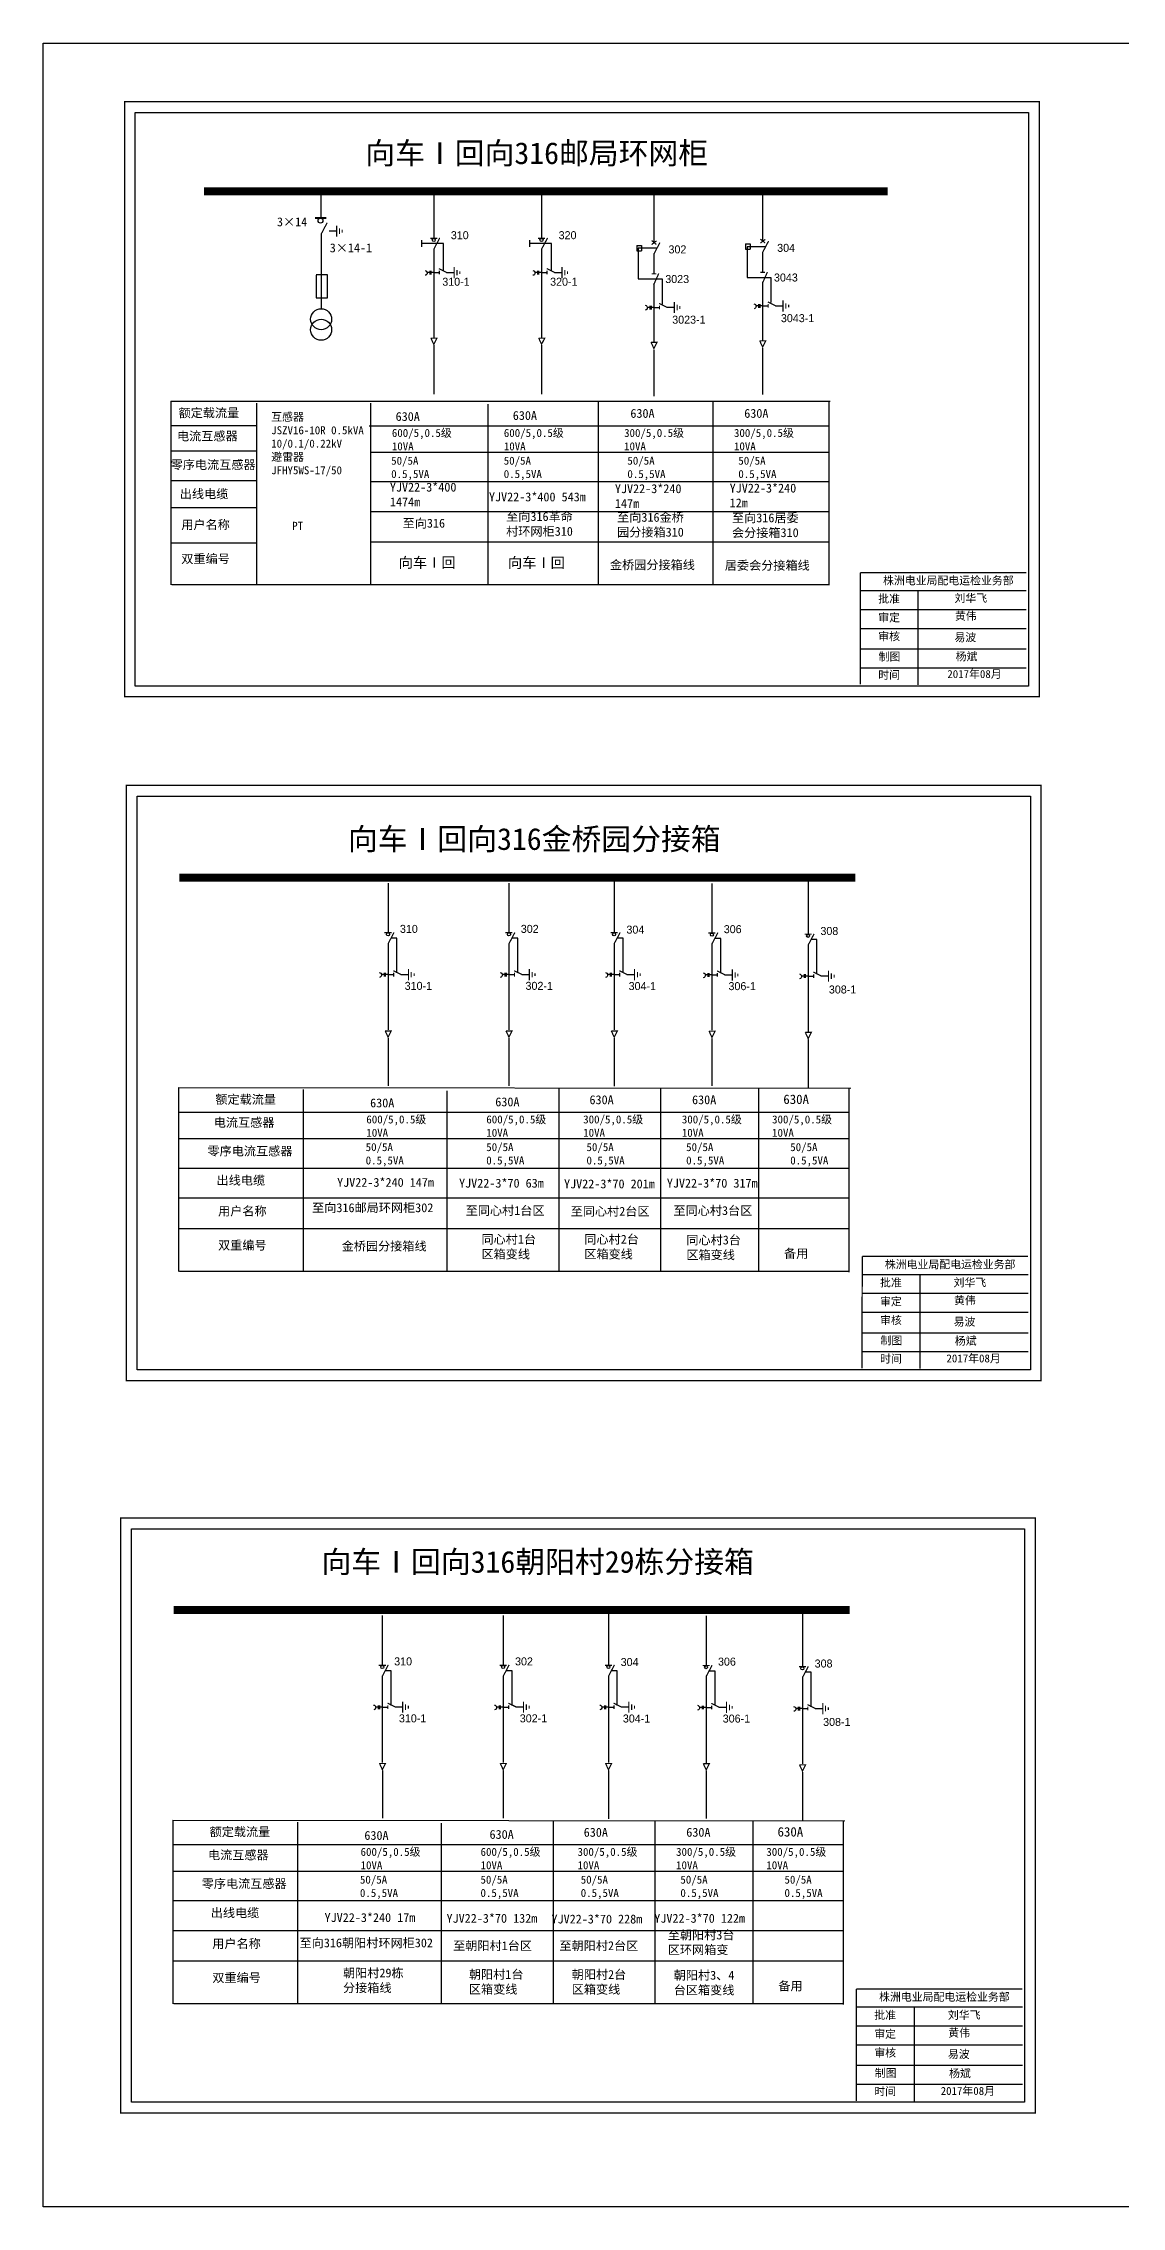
# Model space of a CAD drawing. Extents: x -194 to 226, y -192 to 105.
# Drawn here: x -194.2 to -46.3, y -191.9 to 105.1 of the extents above; entities that cross this region are included whole.
import ezdxf

# ---------------------------------------------------------------- set-up
doc = ezdxf.new("R2010")
doc.units = 0
doc.header["$LTSCALE"] = 0.774411
doc.linetypes.add('ACAD_ISO02W100', pattern=[15, 12, -3])
doc.linetypes.add('CENTER', pattern=[50.8, 31.75, -6.35, 6.35, -6.35])
doc.layers.get('0').update_dxf_attribs({"linetype": 'CONTINUOUS'})
doc.layers.add('2', color=7, linetype='CONTINUOUS')
doc.styles.add('hztxt_txtstyle_0.00_0_0', font='simkai.ttf')
doc.styles.add('hztxt_txtstyle_1.80_0_0', font='', dxfattribs={"height": 1.8, "bigfont": 'hztxt.shx'})
doc.styles.add('hztxt_txtstyle_2.70_0_0', font='simkai.ttf', dxfattribs={"height": 2.7})
doc.styles.get("Standard").update_dxf_attribs({"font": '', "height": 2.5})
doc.styles.add('字体', font='', dxfattribs={"height": 2.5})
doc.styles.get('hztxt_txtstyle_1.80_0_0').set_extended_font_data('hztxt')
doc.styles.get('Standard').set_extended_font_data('SimSun')
doc.styles.get('字体').set_extended_font_data('SimSun')

# ---------------------------------------------------------------- blocks, each defined once
blk = doc.blocks.new('JD')
for points in [[(-2, 0.2), (-2, -0.2), (2, 0.2), (2, -0.2)], [(1, -1.2), (1, -0.8), (-1, -1.2), (-1, -0.8)], [(-0.5, -1.8), (-0.5, -2.2), (0.5, -1.8), (0.5, -2.2)]]:
    blk.add_trace(points)

msp = doc.modelspace()

# ---------------------------------------------------------------- linework, layer by layer
for p, q in [((-194.22, 105.09), (225.78, 105.09)), ((-194.22, -191.91), (-194.22, 105.09)), ((-156.13, 84.78), (-156.13, 81.16)), ((-140.66, 85.07), (-140.66, 78.34)), ((-125.88, 85.07), (-125.88, 78.34)), ((-110.46, 84.76), (-110.46, 77.7)), ((-95.55, 84.97), (-95.55, 77.91)), ((-156.11, 78.92), (-156.11, 68.66)), ((-155.03, 79.33), (-154, 79.33)), ((-112.81, 77.32), (-112.15, 77.32)), ((-112.81, 77.32), (-112.81, 76.59)), ((-112.15, 77.32), (-112.15, 76.59)), ((-97.89, 77.53), (-97.24, 77.53)), ((-97.89, 77.53), (-97.89, 76.8)), ((-97.24, 77.53), (-97.24, 76.8)), ((-140.66, 76.84), (-140.66, 64.63)), ((-125.88, 76.84), (-125.88, 64.63)), ((-112.81, 76.59), (-112.15, 76.59)), ((-110.46, 76.2), (-110.46, 73.48)), ((-97.89, 76.8), (-97.24, 76.8)), ((-95.55, 76.41), (-95.55, 73.69)), ((-140.66, 73.6), (-139.9, 73.6)), ((-138.91, 73.62), (-137.88, 73.62)), ((-125.88, 73.6), (-125.12, 73.6)), ((-124.12, 73.62), (-123.09, 73.62)), ((-110.46, 72.12), (-110.46, 64.08)), ((-95.55, 72.33), (-95.55, 64.29)), ((-110.46, 68.82), (-109.7, 68.82)), ((-108.71, 68.84), (-107.68, 68.84)), ((-95.55, 69.03), (-94.79, 69.03)), ((-93.8, 69.05), (-92.76, 69.05)), ((-164.87, 52.57), (-176.64, 52.57)), ((-164.91, 49.11), (-176.69, 49.11)), ((-164.91, 45.02), (-176.69, 45.02)), ((-164.96, 41.29), (-176.73, 41.29)), ((-164.91, 36.44), (-176.69, 36.44)), ((-146.93, -10.21), (-146.93, -17)), ((-130.35, -10.21), (-130.35, -17)), ((-115.92, -9.5), (-115.92, -17)), ((-102.51, -10.25), (-102.51, -17.03)), ((-89.31, -9.7), (-89.31, -17.19)), ((-146.93, -18.5), (-146.93, -30.37)), ((-130.35, -18.5), (-130.35, -30.37)), ((-115.92, -18.5), (-115.92, -30.37)), ((-102.51, -18.53), (-102.51, -30.4)), ((-89.31, -18.69), (-89.31, -30.56)), ((-146.93, -22.77), (-146.17, -22.77)), ((-145.18, -22.75), (-144.14, -22.75)), ((-130.35, -22.77), (-129.59, -22.77)), ((-128.6, -22.75), (-127.56, -22.75)), ((-115.92, -22.77), (-115.15, -22.77)), ((-114.16, -22.75), (-113.13, -22.75)), ((-102.51, -22.81), (-101.75, -22.81)), ((-100.76, -22.79), (-99.72, -22.79)), ((-89.31, -22.97), (-88.55, -22.97)), ((-87.56, -22.95), (-86.52, -22.95)), ((-147.72, -110.77), (-147.72, -117.56)), ((-131.14, -110.77), (-131.14, -117.56)), ((-116.7, -110.06), (-116.7, -117.56)), ((-103.3, -110.8), (-103.3, -117.59)), ((-90.1, -110.25), (-90.1, -117.75)), ((-147.72, -119.05), (-147.72, -130.93)), ((-131.14, -119.05), (-131.14, -130.93)), ((-116.7, -119.05), (-116.7, -130.93)), ((-103.3, -119.09), (-103.3, -130.96)), ((-90.1, -119.25), (-90.1, -131.12)), ((-147.72, -123.33), (-146.96, -123.33)), ((-145.97, -123.31), (-144.93, -123.31)), ((-131.14, -123.33), (-130.38, -123.33)), ((-129.39, -123.31), (-128.35, -123.31)), ((-116.7, -123.33), (-115.94, -123.33)), ((-114.95, -123.31), (-113.92, -123.31)), ((-103.3, -123.37), (-102.54, -123.37)), ((-101.54, -123.34), (-100.51, -123.34)), ((-90.1, -123.53), (-89.34, -123.53)), ((-88.35, -123.5), (-87.31, -123.5)), ((225.78, -191.91), (-194.22, -191.91))]:
    msp.add_line(p, q)
at = {"linetype": 'ACAD_ISO02W100'}
for p, q in [((-110.13, 76.94), (-112.6, 76.94)), ((-112.6, 76.94), (-112.6, 72.75)), ((-95.22, 77.15), (-97.68, 77.15)), ((-97.68, 77.15), (-97.68, 72.95)), ((-112.6, 72.75), (-109.35, 72.75)), ((-109.35, 72.75), (-109.35, 69.29)), ((-97.68, 72.95), (-94.43, 72.95)), ((-94.43, 72.95), (-94.43, 69.5))]:
    msp.add_line(p, q, dxfattribs=at)
at = {"linetype": 'CENTER'}
for p, q in [((-140.66, 63.65), (-140.66, 56.9)), ((-125.87, 63.65), (-125.87, 56.9)), ((-110.46, 63), (-110.46, 56.66)), ((-95.55, 63.21), (-95.55, 56.87)), ((-146.93, -31.49), (-146.93, -38.02)), ((-130.35, -31.49), (-130.35, -38.02)), ((-115.91, -31.49), (-115.91, -38.09)), ((-102.5, -31.53), (-102.5, -38.06)), ((-89.3, -31.69), (-89.3, -38.29)), ((-147.71, -132.05), (-147.71, -138.58)), ((-131.14, -132.05), (-131.14, -138.58)), ((-116.7, -132.05), (-116.7, -138.65)), ((-103.29, -132.08), (-103.29, -138.61)), ((-90.09, -132.24), (-90.09, -138.84))]:
    msp.add_line(p, q, dxfattribs=at)
at = {"linetype": 'Continuous'}
for p, q in [((-176.71, 55.96), (-86.27, 55.96)), ((-176.66, 30.72), (-176.66, 55.96)), ((-164.97, 55.69), (-164.97, 30.73)), ((-149.34, 55.69), (-149.34, 30.73)), ((-133.24, 55.52), (-133.24, 30.74)), ((-118.12, 55.91), (-118.12, 30.73)), ((-102.39, 55.91), (-102.39, 30.73)), ((-86.45, 55.89), (-86.45, 30.71)), ((-149.54, 52.59), (-86.45, 52.59)), ((-149.34, 48.96), (-86.45, 48.96)), ((-149.34, 44.91), (-86.45, 44.91)), ((-149.34, 40.81), (-86.45, 40.81)), ((-149.34, 36.64), (-86.45, 36.64)), ((-86.45, 30.72), (-176.58, 30.72)), ((-175.67, -38.27), (-83.47, -38.37)), ((-175.63, -63.51), (-175.63, -38.27)), ((-158.58, -38.55), (-158.58, -63.51)), ((-123.51, -38.32), (-123.51, -63.5)), ((-109.55, -38.32), (-109.55, -63.5)), ((-96.12, -38.34), (-96.12, -63.52)), ((-83.73, -38.42), (-83.73, -63.61)), ((-138.86, -38.71), (-138.86, -63.49)), ((-175.63, -41.64), (-83.73, -41.64)), ((-175.63, -45.27), (-83.73, -45.27)), ((-175.63, -49.32), (-83.73, -49.32)), ((-175.63, -53.42), (-83.73, -53.42)), ((-175.63, -57.6), (-83.73, -57.6)), ((-83.73, -63.51), (-175.55, -63.51)), ((-176.46, -138.83), (-84.26, -138.92)), ((-176.42, -164.07), (-176.42, -138.83)), ((-159.37, -139.1), (-159.37, -164.06)), ((-139.65, -139.27), (-139.65, -164.05)), ((-124.29, -138.88), (-124.29, -164.06)), ((-110.33, -138.88), (-110.33, -164.06)), ((-96.91, -138.9), (-96.91, -164.08)), ((-84.52, -138.98), (-84.52, -164.16)), ((-176.42, -142.2), (-84.52, -142.2)), ((-176.42, -145.83), (-84.52, -145.83)), ((-176.42, -149.88), (-84.52, -149.88)), ((-176.42, -153.98), (-84.52, -153.98)), ((-176.42, -158.15), (-84.52, -158.15)), ((-84.52, -164.07), (-176.33, -164.07))]:
    msp.add_line(p, q, dxfattribs=at)
at = {"color": 7, "linetype": 'Continuous'}
for p, q in [((-82.14, 29.95), (-59.39, 29.95)), ((-74.24, 29.95), (-74.24, 17.02)), ((-82.14, 27.36), (-59.39, 27.36)), ((-82.14, 24.76), (-59.39, 24.76)), ((-82.14, 21.94), (-59.39, 21.94)), ((-82.14, 19.35), (-59.39, 19.35)), ((-81.89, -63.93), (-59.14, -63.93)), ((-73.99, -63.93), (-73.99, -76.86)), ((-81.89, -66.52), (-59.14, -66.52)), ((-81.89, -69.11), (-59.14, -69.11)), ((-81.89, -71.94), (-59.14, -71.94)), ((-81.89, -74.53), (-59.14, -74.53)), ((-82.68, -164.48), (-59.92, -164.48)), ((-74.78, -164.48), (-74.78, -177.42)), ((-82.68, -167.08), (-59.92, -167.08)), ((-82.68, -169.67), (-59.92, -169.67)), ((-82.68, -172.5), (-59.92, -172.5)), ((-82.68, -175.09), (-59.92, -175.09))]:
    msp.add_line(p, q, dxfattribs=at)
at = {"color": 7, "linetype": 'Continuous', "const_width": 0.182}
for points in [[(-183.08, 97.08), (-57.6, 97.08), (-57.6, 15.38), (-183.08, 15.38)], [(-182.83, 3.2), (-57.35, 3.2), (-57.35, -78.5), (-182.83, -78.5)], [(-183.62, -97.36), (-58.13, -97.36), (-58.13, -179.06), (-183.62, -179.06)]]:
    msp.add_lwpolyline(points, close=True, dxfattribs=at)
at = {"color": 7, "linetype": 'Continuous'}
for points in [[(-181.6, 95.6), (-59.07, 95.6), (-59.07, 16.85), (-181.6, 16.85)], [(-181.35, 1.72), (-58.82, 1.72), (-58.82, -77.03), (-181.35, -77.03)], [(-182.14, -98.83), (-59.61, -98.83), (-59.61, -177.58), (-182.14, -177.58)]]:
    msp.add_lwpolyline(points, close=True, dxfattribs=at)
for points, const_width in [([(-172.2, 84.78), (-78.39, 84.78)], 1.1), ([(-156.96, 81.11), (-155.42, 81.11)], 0.261), ([(-156.11, 78.88), (-155.29, 80.44)], 0.165), ([(-141.15, 78.32), (-140.18, 78.32)], 0.165), ([(-140.66, 76.8), (-139.84, 78.36)], 0.165), ([(-126.36, 78.32), (-125.39, 78.32)], 0.165), ([(-125.88, 76.8), (-125.05, 78.36)], 0.165), ([(-110.78, 77.45), (-110.11, 77.96)], 0.165), ([(-110.77, 78), (-110.13, 77.47)], 0.165), ([(-110.46, 76.16), (-109.64, 77.72)], 0.165), ([(-95.86, 77.66), (-95.19, 78.16)], 0.165), ([(-95.86, 78.21), (-95.21, 77.67)], 0.165), ([(-95.55, 76.37), (-94.73, 77.93)], 0.165), ([(-139.95, 74.15), (-138.85, 73.6)], 0.165), ([(-139.9, 73.86), (-139.9, 73.35)], 0.165), ([(-125.16, 74.15), (-124.06, 73.6)], 0.165), ([(-125.12, 73.86), (-125.12, 73.35)], 0.165), ([(-110.76, 73.44), (-110.15, 73.44)], 0.165), ([(-110.5, 71.92), (-109.8, 73.47)], 0.165), ([(-95.85, 73.64), (-95.24, 73.64)], 0.165), ([(-95.58, 72.12), (-94.89, 73.68)], 0.165), ([(-109.75, 69.37), (-108.65, 68.82)], 0.165), ([(-109.7, 69.07), (-109.7, 68.56)], 0.165), ([(-94.83, 69.57), (-93.73, 69.03)], 0.165), ([(-94.79, 69.28), (-94.79, 68.77)], 0.165), ([(-141.07, 64.61), (-140.23, 64.61), (-140.66, 63.76), (-141.06, 64.62)], 0.165), ([(-126.28, 64.61), (-125.44, 64.61), (-125.87, 63.76), (-126.27, 64.62)], 0.165), ([(-110.87, 64.03), (-110.03, 64.03), (-110.46, 63.18), (-110.86, 64.05)], 0.165), ([(-95.96, 64.24), (-95.12, 64.24), (-95.55, 63.39), (-95.95, 64.25)], 0.165), ([(-175.54, -9.46), (-82.82, -9.46)], 1.1), ([(-147.42, -17.02), (-146.44, -17.02)], 0.165), ([(-146.93, -18.54), (-146.11, -16.98)], 0.165), ([(-130.84, -17.02), (-129.87, -17.02)], 0.165), ([(-130.35, -18.54), (-129.53, -16.98)], 0.165), ([(-116.4, -17.02), (-115.43, -17.02)], 0.165), ([(-115.92, -18.54), (-115.09, -16.98)], 0.165), ([(-102.99, -17.05), (-102.02, -17.05)], 0.165), ([(-102.51, -18.57), (-101.68, -17.01)], 0.165), ([(-89.8, -17.21), (-88.82, -17.21)], 0.165), ([(-89.31, -18.73), (-88.49, -17.17)], 0.165), ([(-146.21, -22.23), (-145.11, -22.77)], 0.165), ([(-146.17, -22.52), (-146.17, -23.03)], 0.165), ([(-129.63, -22.23), (-128.54, -22.77)], 0.165), ([(-129.59, -22.52), (-129.59, -23.03)], 0.165), ([(-115.2, -22.23), (-114.1, -22.77)], 0.165), ([(-115.15, -22.52), (-115.15, -23.03)], 0.165), ([(-101.79, -22.26), (-100.69, -22.81)], 0.165), ([(-101.75, -22.56), (-101.75, -23.06)], 0.165), ([(-88.59, -22.42), (-87.49, -22.97)], 0.165), ([(-88.55, -22.72), (-88.55, -23.22)], 0.165), ([(-147.33, -30.5), (-146.5, -30.5), (-146.93, -31.35), (-147.32, -30.49)], 0.165), ([(-130.76, -30.5), (-129.92, -30.5), (-130.35, -31.35), (-130.75, -30.49)], 0.165), ([(-116.32, -30.5), (-115.48, -30.5), (-115.91, -31.35), (-116.31, -30.49)], 0.165), ([(-102.91, -30.54), (-102.07, -30.54), (-102.5, -31.39), (-102.9, -30.52)], 0.165), ([(-89.71, -30.7), (-88.88, -30.7), (-89.3, -31.55), (-89.7, -30.68)], 0.165), ([(-176.33, -110.01), (-83.6, -110.01)], 1.1), ([(-148.2, -117.58), (-147.23, -117.58)], 0.165), ([(-147.72, -119.1), (-146.9, -117.53)], 0.165), ([(-131.63, -117.58), (-130.65, -117.58)], 0.165), ([(-131.14, -119.1), (-130.32, -117.53)], 0.165), ([(-117.19, -117.58), (-116.22, -117.58)], 0.165), ([(-116.7, -119.1), (-115.88, -117.53)], 0.165), ([(-103.78, -117.61), (-102.81, -117.61)], 0.165), ([(-103.3, -119.13), (-102.47, -117.57)], 0.165), ([(-90.58, -117.77), (-89.61, -117.77)], 0.165), ([(-90.1, -119.29), (-89.27, -117.73)], 0.165), ([(-147, -122.78), (-145.9, -123.33)], 0.165), ([(-146.96, -123.08), (-146.96, -123.58)], 0.165), ([(-130.42, -122.78), (-129.32, -123.33)], 0.165), ([(-130.38, -123.08), (-130.38, -123.58)], 0.165), ([(-115.99, -122.78), (-114.89, -123.33)], 0.165), ([(-115.94, -123.08), (-115.94, -123.58)], 0.165), ([(-102.58, -122.82), (-101.48, -123.37)], 0.165), ([(-102.54, -123.11), (-102.54, -123.62)], 0.165), ([(-89.38, -122.98), (-88.28, -123.53)], 0.165), ([(-89.34, -123.27), (-89.34, -123.78)], 0.165), ([(-148.12, -131.06), (-147.29, -131.06), (-147.71, -131.91), (-148.11, -131.04)], 0.165), ([(-131.55, -131.06), (-130.71, -131.06), (-131.14, -131.91), (-131.54, -131.04)], 0.165), ([(-117.11, -131.06), (-116.27, -131.06), (-116.7, -131.91), (-117.1, -131.04)], 0.165), ([(-103.7, -131.09), (-102.86, -131.09), (-103.29, -131.94), (-103.69, -131.08)], 0.165), ([(-90.5, -131.25), (-89.66, -131.25), (-90.09, -132.1), (-90.49, -131.24)], 0.165)]:
    msp.add_lwpolyline(points, dxfattribs=dict(const_width=const_width))
for points in [[(-142.33, 78.07), (-142.33, 77.16)], [(-127.54, 78.07), (-127.54, 77.16)], [(-156.77, 73.24), (-156.77, 70.16), (-155.24, 70.16), (-155.24, 73.28), (-156.77, 73.28)], [(-141.22, 73.61), (-141.57, 73.61)], [(-141.22, 73.84), (-141.22, 73.34)], [(-141.06, 73.84), (-141.06, 73.34)], [(-140.67, 73.61), (-141.06, 73.61)], [(-126.43, 73.61), (-126.78, 73.61)], [(-126.43, 73.84), (-126.43, 73.34)], [(-126.28, 73.84), (-126.28, 73.34)], [(-125.88, 73.61), (-126.28, 73.61)], [(-111.02, 68.82), (-111.36, 68.82)], [(-111.02, 69.06), (-111.02, 68.56)], [(-110.86, 69.06), (-110.86, 68.56)], [(-110.47, 68.82), (-110.86, 68.82)], [(-96.1, 69.03), (-96.45, 69.03)], [(-96.1, 69.26), (-96.1, 68.76)], [(-95.95, 69.26), (-95.95, 68.76)], [(-95.55, 69.03), (-95.95, 69.03)], [(-147.48, -22.77), (-147.83, -22.77)], [(-147.48, -22.53), (-147.48, -23.04)], [(-147.33, -22.53), (-147.33, -23.04)], [(-146.93, -22.77), (-147.33, -22.77)], [(-130.91, -22.77), (-131.25, -22.77)], [(-130.91, -22.53), (-130.91, -23.04)], [(-130.75, -22.53), (-130.75, -23.04)], [(-130.35, -22.77), (-130.75, -22.77)], [(-116.47, -22.77), (-116.82, -22.77)], [(-116.47, -22.53), (-116.47, -23.04)], [(-116.32, -22.53), (-116.32, -23.04)], [(-115.92, -22.77), (-116.32, -22.77)], [(-103.06, -22.8), (-103.41, -22.8)], [(-103.06, -22.57), (-103.06, -23.07)], [(-102.91, -22.57), (-102.91, -23.07)], [(-102.51, -22.8), (-102.91, -22.8)], [(-89.86, -22.96), (-90.21, -22.96)], [(-89.86, -22.73), (-89.86, -23.23)], [(-89.71, -22.73), (-89.71, -23.23)], [(-89.31, -22.96), (-89.71, -22.96)], [(-148.27, -123.32), (-148.62, -123.32)], [(-148.27, -123.09), (-148.27, -123.59)], [(-148.12, -123.09), (-148.12, -123.59)], [(-147.72, -123.32), (-148.12, -123.32)], [(-131.69, -123.32), (-132.04, -123.32)], [(-131.69, -123.09), (-131.69, -123.59)], [(-131.54, -123.09), (-131.54, -123.59)], [(-131.14, -123.32), (-131.54, -123.32)], [(-117.26, -123.32), (-117.61, -123.32)], [(-117.26, -123.09), (-117.26, -123.59)], [(-117.1, -123.09), (-117.1, -123.59)], [(-116.71, -123.32), (-117.1, -123.32)], [(-103.85, -123.36), (-104.2, -123.36)], [(-103.85, -123.13), (-103.85, -123.63)], [(-103.7, -123.13), (-103.7, -123.63)], [(-103.3, -123.36), (-103.7, -123.36)], [(-90.65, -123.52), (-91, -123.52)], [(-90.65, -123.29), (-90.65, -123.79)], [(-90.5, -123.29), (-90.5, -123.79)], [(-90.1, -123.52), (-90.5, -123.52)]]:
    msp.add_lwpolyline(points)
at = {"linetype": 'ACAD_ISO02W100'}
for points in [[(-139.31, 73.86), (-139.31, 77.61), (-142.33, 77.61)], [(-124.53, 73.86), (-124.53, 77.61), (-127.54, 77.61)], [(-145.71, -22.53), (-145.71, -17.78), (-146.53, -17.78)], [(-129.13, -22.53), (-129.13, -17.78), (-129.95, -17.78)], [(-114.69, -22.53), (-114.69, -17.78), (-115.51, -17.78)], [(-101.28, -22.56), (-101.28, -17.81), (-102.11, -17.81)], [(-88.09, -22.72), (-88.09, -17.97), (-88.91, -17.97)], [(-146.49, -123.09), (-146.49, -118.33), (-147.32, -118.33)], [(-129.92, -123.09), (-129.92, -118.33), (-130.74, -118.33)], [(-115.48, -123.09), (-115.48, -118.33), (-116.3, -118.33)], [(-102.07, -123.12), (-102.07, -118.37), (-102.89, -118.37)], [(-88.87, -123.28), (-88.87, -118.53), (-89.7, -118.53)]]:
    msp.add_lwpolyline(points, dxfattribs=at)
for points in [[(-141.86, 73.89, -0.877934), (-141.85, 73.23)], [(-127.07, 73.89, -0.877934), (-127.06, 73.23)], [(-111.66, 69.11, -0.877934), (-111.65, 68.44)], [(-96.75, 69.32, -0.877934), (-96.73, 68.65)], [(-148.13, -22.48, -0.877934), (-148.11, -23.15)], [(-131.55, -22.48, -0.877934), (-131.54, -23.15)], [(-117.11, -22.48, -0.877934), (-117.1, -23.15)], [(-103.7, -22.52, -0.877934), (-103.69, -23.19)], [(-90.51, -22.68, -0.877934), (-90.49, -23.35)], [(-148.92, -123.04, -0.877934), (-148.9, -123.71)], [(-132.34, -123.04, -0.877934), (-132.32, -123.71)], [(-117.9, -123.04, -0.877934), (-117.89, -123.71)], [(-104.49, -123.07, -0.877934), (-104.48, -123.74)], [(-91.29, -123.23, -0.877934), (-91.28, -123.9)]]:
    msp.add_lwpolyline(points, format="xyb")
at = {"color": 7, "linetype": 'Continuous', "const_width": 0.182}
for points in [[(-82.14, 32.43), (-82.15, 17.06)], [(-82.14, 32.43), (-59.39, 32.43)], [(-81.89, -61.45), (-81.9, -76.82)], [(-81.89, -61.45), (-59.14, -61.45)], [(-82.68, -162.01), (-82.69, -177.38)], [(-82.68, -162.01), (-59.92, -162.01)]]:
    msp.add_lwpolyline(points, dxfattribs=at)
for centre, radius in [((-156.19, 80.74), 0.335), ((-140.66, 78.09), 0.211), ((-125.88, 78.09), 0.211), ((-146.93, -17.25), 0.211), ((-130.35, -17.25), 0.211), ((-115.92, -17.25), 0.211), ((-102.51, -17.29), 0.211), ((-89.31, -17.45), 0.211), ((-147.72, -117.81), 0.211), ((-131.14, -117.81), 0.211), ((-116.7, -117.81), 0.211), ((-103.3, -117.84), 0.211), ((-90.1, -118), 0.211)]:
    msp.add_circle(centre, radius)
at = {"layer": '2', "color": 0}
for centre in [(-156.11, 67.2), (-156.11, 65.76)]:
    msp.add_circle(centre, 1.44, dxfattribs=at)

# ---------------------------------------------------------------- block references
at = {"rotation": 90}
for p, xscale, yscale, zscale in [((-153.98, 79.3), 0.3844120780053801, 0.3844120780053801, 0.3844120780053801), ((-137.86, 73.59), 0.3844120780053801, 0.3844120780053801, 0.3844120780053801), ((-123.07, 73.59), 0.3844120780053801, 0.3844120780053801, 0.3844120780053801), ((-107.66, 68.81), 0.3844120780053801, 0.3844120780053801, 0.3844120780053801), ((-92.75, 69.02), 0.3844120780053801, 0.3844120780053801, 0.3844120780053801), ((-144.13, -22.78), 0.3844120780054396, 0.3844120780054396, 0.3844120780054396), ((-127.55, -22.78), 0.3844120780054396, 0.3844120780054396, 0.3844120780054396), ((-113.11, -22.78), 0.3844120780054396, 0.3844120780054396, 0.3844120780054396), ((-99.71, -22.82), 0.3844120780054396, 0.3844120780054396, 0.3844120780054396), ((-86.51, -22.98), 0.3844120780054396, 0.3844120780054396, 0.3844120780054396), ((-144.92, -123.34), 0.3844120780054396, 0.3844120780054396, 0.3844120780054396), ((-128.34, -123.34), 0.3844120780054396, 0.3844120780054396, 0.3844120780054396), ((-113.9, -123.34), 0.3844120780054396, 0.3844120780054396, 0.3844120780054396), ((-100.49, -123.37), 0.3844120780054396, 0.3844120780054396, 0.3844120780054396), ((-87.3, -123.53), 0.3844120780054396, 0.3844120780054396, 0.3844120780054396)]:
    msp.add_blockref('JD', p, dxfattribs=dict(at, xscale=xscale, yscale=yscale, zscale=zscale))

# ---------------------------------------------------------------- texts
at = {"linetype": 'Continuous', "style": 'hztxt_txtstyle_2.70_0_0'}
for s, p in [('3×14', (-162.17, 79.96)), ('3×14-1', (-154.93, 76.39))]:
    msp.add_text(s, height=1.22, dxfattribs=at).set_placement(p)
at = {"style": 'hztxt_txtstyle_1.80_0_0'}
for s, p in [('310', (-138.32, 78.19)), ('320', (-123.53, 78.19)), ('302', (-108.46, 76.24)), ('304', (-93.55, 76.45)), ('310-1', (-139.49, 71.8)), ('320-1', (-124.7, 71.8)), ('3023', (-108.9, 72.17)), ('3043', (-93.99, 72.38)), ('3023-1', (-107.95, 66.59)), ('3043-1', (-93.04, 66.8)), ('310', (-145.3, -17.04)), ('302', (-128.72, -17.04)), ('304', (-114.23, -17.14)), ('306', (-100.88, -17.08)), ('308', (-87.62, -17.33)), ('310-1', (-144.65, -24.86)), ('302-1', (-128.07, -24.86)), ('304-1', (-113.93, -24.89)), ('306-1', (-100.23, -24.9)), ('308-1', (-86.46, -25.36)), ('310', (-146.09, -117.6)), ('302', (-129.51, -117.6)), ('304', (-115.02, -117.69)), ('306', (-101.67, -117.63)), ('308', (-88.41, -117.89)), ('310-1', (-145.44, -125.42)), ('302-1', (-128.86, -125.42)), ('304-1', (-114.72, -125.44)), ('306-1', (-101.02, -125.45)), ('308-1', (-87.25, -125.91))]:
    msp.add_text(s, height=1.098, dxfattribs=at).set_placement(p)
at = {"color": 7, "linetype": 'Continuous', "attachment_point": 1, "style": '字体'}
for s, insert, char_height, width in [('{\\C0;向车Ⅰ回向316邮局环网柜}', (-150.06, 91.5), 3, 80.4201), ('株洲电业局配电运检业务部', (-79.03, 31.88), 1.0944, 29.9201), ('{\\fKaiTi_GB2312|b0|i0|c134|p49;批准}', (-79.69, 29.38), 1.0944, 8.5588), ('\\f\uffbfﾬￌﾣﾤ_GB2312|b0|i0|c134|p49;审定', (-79.69, 26.79), 1.0944, 8.5588), ('刘华飞', (-69.23, 29.45), 1.094, 8.5588), ('黄伟', (-69.17, 27.02), 1.094, 8.5588), ('\\f\uffbfﾬￌﾣﾤ_GB2312|b0|i0|c134|p49;审核', (-79.69, 24.21), 1.0944, 8.5588), ('易波', (-69.23, 24.08), 1.094, 8.5588), ('\\f\uffbfﾬￌﾣﾤ_GB2312|b0|i0|c134|p49;制图', (-79.64, 21.43), 1.0944, 8.5588), ('{\\fSimSun|b0|i0|c134|p2;杨斌}', (-69.07, 21.45), 1.0944, 8.5588), ('\\f\uffbfﾬￌﾣﾤ_GB2312|b0|i0|c134|p49;时间', (-79.69, 18.92), 1.0944, 8.5588), ('2017年08月', (-70.21, 19.04), 1.094, 16.0081), ('{\\C0;向车Ⅰ回向316金桥园分接箱}', (-152.44, -2.65), 3, 80.4201), ('株洲电业局配电运检业务部', (-78.78, -62), 1.0944, 29.9201), ('{\\fKaiTi_GB2312|b0|i0|c134|p49;批准}', (-79.44, -64.5), 1.0944, 8.5588), ('刘华飞', (-69.35, -64.49), 1.094, 8.5588), ('\\f\uffbfﾬￌﾣﾤ_GB2312|b0|i0|c134|p49;审定', (-79.44, -67.09), 1.0944, 8.5588), ('黄伟', (-69.29, -66.93), 1.094, 8.5588), ('\\f\uffbfﾬￌﾣﾤ_GB2312|b0|i0|c134|p49;审核', (-79.44, -69.67), 1.0944, 8.5588), ('易波', (-69.35, -69.87), 1.094, 8.5588), ('\\f\uffbfﾬￌﾣﾤ_GB2312|b0|i0|c134|p49;制图', (-79.38, -72.45), 1.0944, 8.5588), ('{\\fSimSun|b0|i0|c134|p2;杨斌}', (-69.18, -72.5), 1.0944, 8.5588), ('\\f\uffbfﾬￌﾣﾤ_GB2312|b0|i0|c134|p49;时间', (-79.44, -74.96), 1.0944, 8.5588), ('2017年08月', (-70.33, -74.91), 1.094, 16.0081), ('{\\C0;向车Ⅰ回向316朝阳村29栋分接箱}', (-156.06, -101.88), 3, 80.4201), ('株洲电业局配电运检业务部', (-79.57, -162.56), 1.0944, 29.9201), ('{\\fKaiTi_GB2312|b0|i0|c134|p49;批准}', (-80.23, -165.05), 1.0944, 8.5588), ('刘华飞', (-70.13, -165.05), 1.094, 8.5588), ('\\f\uffbfﾬￌﾣﾤ_GB2312|b0|i0|c134|p49;审定', (-80.23, -167.65), 1.0944, 8.5588), ('黄伟', (-70.08, -167.49), 1.094, 8.5588), ('\\f\uffbfﾬￌﾣﾤ_GB2312|b0|i0|c134|p49;审核', (-80.23, -170.23), 1.0944, 8.5588), ('易波', (-70.13, -170.42), 1.094, 8.5588), ('\\f\uffbfﾬￌﾣﾤ_GB2312|b0|i0|c134|p49;制图', (-80.17, -173.01), 1.0944, 8.5588), ('{\\fSimSun|b0|i0|c134|p2;杨斌}', (-69.97, -173.06), 1.0944, 8.5588), ('\\f\uffbfﾬￌﾣﾤ_GB2312|b0|i0|c134|p49;时间', (-80.23, -175.52), 1.0944, 8.5588), ('2017年08月', (-71.12, -175.47), 1.094, 16.0081)]:
    msp.add_mtext(s, dxfattribs=dict(at, insert=insert, char_height=char_height, width=width))
at = {"linetype": 'Continuous', "attachment_point": 1}
for s, insert, char_height, width, style in [('{\\fSimSun|b0|i0|c134|p2;额定载流量}', (-175.67, 54.96), 1.2204, 19.6738, 'hztxt_txtstyle_2.70_0_0'), ('\\A1;{\\fSimSun|b0|i0|c134|p2;互感器\\PJSZV16-10R 0.5kVA\\P10/0.1/0.22kV\\P避雷器\\PJFHY5WS-17/50}', (-162.96, 54.34), 1.0983, 20.2524, 'hztxt_txtstyle_2.70_0_0'), ('{\\fSimSun|b0|i0|c134|p2;630A}', (-145.89, 54.46), 1.2204, 19.6738, 'hztxt_txtstyle_2.70_0_0'), ('{\\fSimSun|b0|i0|c134|p2;630A}', (-129.82, 54.6), 1.2204, 19.6738, 'hztxt_txtstyle_2.70_0_0'), ('{\\fSimSun|b0|i0|c134|p2;630A}', (-113.69, 54.89), 1.2204, 19.6738, 'hztxt_txtstyle_2.70_0_0'), ('{\\fSimSun|b0|i0|c134|p2;630A}', (-98.07, 54.89), 1.2204, 19.6738, 'hztxt_txtstyle_2.70_0_0'), ('{\\fSimSun|b0|i0|c134|p2;电流互感器}', (-175.88, 51.78), 1.2204, 19.6738, 'hztxt_txtstyle_2.70_0_0'), ('\\A1;{\\fSimSun|b0|i0|c134|p2;600/5,0.5级\\P10VA}', (-146.41, 52.14), 1.0983, 20.2524, 'hztxt_txtstyle_2.70_0_0'), ('\\A1;{\\fSimSun|b0|i0|c134|p2;600/5,0.5级\\P10VA}', (-131.05, 52.14), 1.0983, 20.2524, 'hztxt_txtstyle_2.70_0_0'), ('\\A1;{\\fSimSun|b0|i0|c134|p2;300/5,0.5级\\P10VA}', (-114.55, 52.14), 1.0983, 20.2524, 'hztxt_txtstyle_2.70_0_0'), ('\\A1;{\\fSimSun|b0|i0|c134|p2;300/5,0.5级\\P10VA}', (-99.48, 52.14), 1.0983, 20.2524, 'hztxt_txtstyle_2.70_0_0'), ('{\\fSimSun|b0|i0|c134|p2;零序电流互感器}', (-176.75, 47.85), 1.2204, 19.6738, 'hztxt_txtstyle_2.70_0_0'), ('{\\fSimSun|b0|i0|c134|p2;50/5A\\P0.5,5VA}', (-146.5, 48.33), 1.0983, 19.6738, 'hztxt_txtstyle_2.70_0_0'), ('{\\fSimSun|b0|i0|c134|p2;50/5A\\P0.5,5VA}', (-131.06, 48.33), 1.0983, 19.6738, 'hztxt_txtstyle_2.70_0_0'), ('{\\fSimSun|b0|i0|c134|p2;50/5A\\P0.5,5VA}', (-114.1, 48.33), 1.0983, 19.6738, 'hztxt_txtstyle_2.70_0_0'), ('{\\fSimSun|b0|i0|c134|p2;50/5A\\P0.5,5VA}', (-98.88, 48.33), 1.0983, 19.6738, 'hztxt_txtstyle_2.70_0_0'), ('YJV22-3*400\\P1474m', (-146.68, 44.76), 1.2204, 19.6738, 'hztxt_txtstyle_2.70_0_0'), ('YJV22-3*240\\P147m', (-115.81, 44.55), 1.2204, 19.6738, 'hztxt_txtstyle_2.70_0_0'), ('YJV22-3*240\\P12m', (-100.07, 44.63), 1.2204, 19.6738, 'hztxt_txtstyle_2.70_0_0'), ('{\\fSimSun|b0|i0|c134|p2;出线电缆}', (-175.5, 43.84), 1.2204, 19.6738, 'hztxt_txtstyle_2.70_0_0'), ('YJV22-3*400 543m', (-133.09, 43.42), 1.2204, 19.6738, 'hztxt_txtstyle_2.70_0_0'), ('{\\fSimSun|b0|i0|c134|p2;用户名称}', (-175.29, 39.61), 1.2204, 19.6738, 'hztxt_txtstyle_2.70_0_0'), ('{\\fSimSun|b0|i0|c134|p2;PT}', (-160.08, 39.39), 1.1026, 8.5785, 'hztxt_txtstyle_0.00_0_0'), ('{\\fSimSun|b0|i0|c134|p2;至向316}', (-144.93, 39.81), 1.2204, 10.5639, 'hztxt_txtstyle_2.70_0_0'), ('{\\fSimSun|b0|i0|c134|p2;至向316革命村环网柜310}', (-130.73, 40.73), 1.2204, 10.5639, 'hztxt_txtstyle_2.70_0_0'), ('{\\fSimSun|b0|i0|c134|p2;至向316金桥园分接箱310}', (-115.51, 40.62), 1.2204, 10.52, 'hztxt_txtstyle_2.70_0_0'), ('{\\fSimSun|b0|i0|c134|p2;至向316居委会分接箱310}', (-99.75, 40.55), 1.2204, 10.52, 'hztxt_txtstyle_2.70_0_0'), ('{\\fSimSun|b0|i0|c134|p2;双重编号}', (-175.29, 34.93), 1.2204, 19.6738, 'hztxt_txtstyle_2.70_0_0'), ('{\\fSimSun|b0|i0|c134|p2;金桥园分接箱线}', (-116.49, 34.1), 1.2204, 13.3495, 'hztxt_txtstyle_2.70_0_0'), ('{\\fSimSun|b0|i0|c134|p2;居委会分接箱线}', (-100.74, 34.03), 1.2204, 13.1521, 'hztxt_txtstyle_2.70_0_0'), ('{\\fSimSun|b0|i0|c134|p2;额定载流量}', (-170.62, -39.28), 1.2204, 19.6738, 'hztxt_txtstyle_2.70_0_0'), ('{\\fSimSun|b0|i0|c134|p2;630A}', (-149.39, -39.77), 1.2204, 19.6738, 'hztxt_txtstyle_2.70_0_0'), ('{\\fSimSun|b0|i0|c134|p2;630A}', (-132.22, -39.63), 1.2204, 19.6738, 'hztxt_txtstyle_2.70_0_0'), ('{\\fSimSun|b0|i0|c134|p2;630A}', (-119.3, -39.34), 1.2204, 19.6738, 'hztxt_txtstyle_2.70_0_0'), ('{\\fSimSun|b0|i0|c134|p2;630A}', (-105.23, -39.34), 1.2204, 19.6738, 'hztxt_txtstyle_2.70_0_0'), ('{\\fSimSun|b0|i0|c134|p2;630A}', (-92.71, -39.24), 1.2933, 10.3994, 'hztxt_txtstyle_0.00_0_0'), ('{\\fSimSun|b0|i0|c134|p2;电流互感器}', (-170.84, -42.45), 1.2204, 19.6738, 'hztxt_txtstyle_2.70_0_0'), ('\\A1;{\\fSimSun|b0|i0|c134|p2;600/5,0.5级\\P10VA}', (-149.91, -42.1), 1.0983, 20.2524, 'hztxt_txtstyle_2.70_0_0'), ('\\A1;{\\fSimSun|b0|i0|c134|p2;600/5,0.5级\\P10VA}', (-133.45, -42.1), 1.0983, 20.2524, 'hztxt_txtstyle_2.70_0_0'), ('\\A1;{\\fSimSun|b0|i0|c134|p2;300/5,0.5级\\P10VA}', (-120.16, -42.1), 1.0983, 20.2524, 'hztxt_txtstyle_2.70_0_0'), ('\\A1;{\\fSimSun|b0|i0|c134|p2;300/5,0.5级\\P10VA}', (-106.63, -42.1), 1.0983, 20.2524, 'hztxt_txtstyle_2.70_0_0'), ('\\A1;{\\fSimSun|b0|i0|c134|p2;300/5,0.5级\\P10VA}', (-94.25, -42.1), 1.0983, 20.2524, 'hztxt_txtstyle_2.70_0_0'), ('{\\fSimSun|b0|i0|c134|p2;零序电流互感器}', (-171.7, -46.38), 1.2204, 19.6738, 'hztxt_txtstyle_2.70_0_0'), ('{\\fSimSun|b0|i0|c134|p2;50/5A\\P0.5,5VA}', (-150, -45.9), 1.0983, 19.6738, 'hztxt_txtstyle_2.70_0_0'), ('{\\fSimSun|b0|i0|c134|p2;50/5A\\P0.5,5VA}', (-133.46, -45.9), 1.0983, 19.6738, 'hztxt_txtstyle_2.70_0_0'), ('{\\fSimSun|b0|i0|c134|p2;50/5A\\P0.5,5VA}', (-119.71, -45.9), 1.0983, 19.6738, 'hztxt_txtstyle_2.70_0_0'), ('{\\fSimSun|b0|i0|c134|p2;50/5A\\P0.5,5VA}', (-106.04, -45.9), 1.0983, 19.6738, 'hztxt_txtstyle_2.70_0_0'), ('{\\fSimSun|b0|i0|c134|p2;50/5A\\P0.5,5VA}', (-91.76, -45.9), 1.0983, 19.6738, 'hztxt_txtstyle_2.70_0_0'), ('{\\fSimSun|b0|i0|c134|p2;出线电缆}', (-170.46, -50.39), 1.2204, 19.6738, 'hztxt_txtstyle_2.70_0_0'), ('{\\fSimSun|b0|i0|c134|p2;YJV22-3*240 147m}', (-153.92, -50.68), 1.2204, 19.6738, 'hztxt_txtstyle_2.70_0_0'), ('{\\fSimSun|b0|i0|c134|p2;YJV22-3*70 63m}', (-137.19, -50.79), 1.2204, 22.2118, 'hztxt_txtstyle_2.70_0_0'), ('{\\fSimSun|b0|i0|c134|p2;YJV22-3*70 201m}', (-122.79, -50.89), 1.2204, 19.6738, 'hztxt_txtstyle_2.70_0_0'), ('{\\fSimSun|b0|i0|c134|p2;YJV22-3*70 317m}', (-108.69, -50.79), 1.2204, 19.6738, 'hztxt_txtstyle_2.70_0_0'), ('{\\fSimSun|b0|i0|c134|p2;用户名称}', (-170.25, -54.62), 1.2204, 19.6738, 'hztxt_txtstyle_2.70_0_0'), ('{\\fSimSun|b0|i0|c134|p2;至向316邮局环网柜302}', (-157.35, -54.16), 1.2204, 17.9362, 'hztxt_txtstyle_2.70_0_0'), ('{\\fSimSun|b0|i0|c134|p2;至同心村1台区}', (-136.28, -54.55), 1.2204, 17.9362, 'hztxt_txtstyle_2.70_0_0'), ('{\\fSimSun|b0|i0|c134|p2;至同心村2台区}', (-121.88, -54.65), 1.2204, 17.9362, 'hztxt_txtstyle_2.70_0_0'), ('{\\fSimSun|b0|i0|c134|p2;至同心村3台区}', (-107.78, -54.55), 1.2204, 17.9362, 'hztxt_txtstyle_2.70_0_0'), ('{\\fSimSun|b0|i0|c134|p2;双重编号}', (-170.25, -59.3), 1.2204, 19.6738, 'hztxt_txtstyle_2.70_0_0'), ('{\\fSimSun|b0|i0|c134|p2;金桥园分接箱线}', (-153.29, -59.43), 1.2204, 13.3495, 'hztxt_txtstyle_2.70_0_0'), ('{\\fSimSun|b0|i0|c134|p2;同心村1台区箱变线}', (-134.12, -58.49), 1.2204, 8.074, 'hztxt_txtstyle_2.70_0_0'), ('{\\fSimSun|b0|i0|c134|p2;同心村2台区箱变线}', (-120.01, -58.49), 1.2204, 8.074, 'hztxt_txtstyle_2.70_0_0'), ('{\\fSimSun|b0|i0|c134|p2;同心村3台区箱变线}', (-106.01, -58.59), 1.2204, 8.074, 'hztxt_txtstyle_2.70_0_0'), ('{\\fSimSun|b0|i0|c134|p2;备用}', (-92.61, -60.44), 1.2204, 19.6738, 'hztxt_txtstyle_2.70_0_0'), ('{\\fSimSun|b0|i0|c134|p2;额定载流量}', (-171.41, -139.83), 1.2204, 19.6738, 'hztxt_txtstyle_2.70_0_0'), ('\\A1;{\\fSimSun|b0|i0|c134|p2;600/5,0.5级\\P10VA}', (-150.7, -142.65), 1.0983, 20.2524, 'hztxt_txtstyle_2.70_0_0'), ('{\\fSimSun|b0|i0|c134|p2;630A}', (-150.18, -140.33), 1.2204, 19.6738, 'hztxt_txtstyle_2.70_0_0'), ('\\A1;{\\fSimSun|b0|i0|c134|p2;600/5,0.5级\\P10VA}', (-134.24, -142.65), 1.0983, 20.2524, 'hztxt_txtstyle_2.70_0_0'), ('{\\fSimSun|b0|i0|c134|p2;630A}', (-133.01, -140.19), 1.2204, 19.6738, 'hztxt_txtstyle_2.70_0_0'), ('\\A1;{\\fSimSun|b0|i0|c134|p2;300/5,0.5级\\P10VA}', (-120.94, -142.65), 1.0983, 20.2524, 'hztxt_txtstyle_2.70_0_0'), ('{\\fSimSun|b0|i0|c134|p2;630A}', (-120.09, -139.9), 1.2204, 19.6738, 'hztxt_txtstyle_2.70_0_0'), ('\\A1;{\\fSimSun|b0|i0|c134|p2;300/5,0.5级\\P10VA}', (-107.42, -142.65), 1.0983, 20.2524, 'hztxt_txtstyle_2.70_0_0'), ('{\\fSimSun|b0|i0|c134|p2;630A}', (-106.02, -139.9), 1.2204, 19.6738, 'hztxt_txtstyle_2.70_0_0'), ('\\A1;{\\fSimSun|b0|i0|c134|p2;300/5,0.5级\\P10VA}', (-95.04, -142.65), 1.0983, 20.2524, 'hztxt_txtstyle_2.70_0_0'), ('{\\fSimSun|b0|i0|c134|p2;630A}', (-93.5, -139.8), 1.2933, 10.3994, 'hztxt_txtstyle_0.00_0_0'), ('{\\fSimSun|b0|i0|c134|p2;电流互感器}', (-171.63, -143.01), 1.2204, 19.6738, 'hztxt_txtstyle_2.70_0_0'), ('{\\fSimSun|b0|i0|c134|p2;零序电流互感器}', (-172.49, -146.94), 1.2204, 19.6738, 'hztxt_txtstyle_2.70_0_0'), ('{\\fSimSun|b0|i0|c134|p2;50/5A\\P0.5,5VA}', (-150.79, -146.46), 1.0983, 19.6738, 'hztxt_txtstyle_2.70_0_0'), ('{\\fSimSun|b0|i0|c134|p2;50/5A\\P0.5,5VA}', (-134.25, -146.46), 1.0983, 19.6738, 'hztxt_txtstyle_2.70_0_0'), ('{\\fSimSun|b0|i0|c134|p2;50/5A\\P0.5,5VA}', (-120.5, -146.46), 1.0983, 19.6738, 'hztxt_txtstyle_2.70_0_0'), ('{\\fSimSun|b0|i0|c134|p2;50/5A\\P0.5,5VA}', (-106.83, -146.46), 1.0983, 19.6738, 'hztxt_txtstyle_2.70_0_0'), ('{\\fSimSun|b0|i0|c134|p2;50/5A\\P0.5,5VA}', (-92.55, -146.46), 1.0983, 19.6738, 'hztxt_txtstyle_2.70_0_0'), ('{\\fSimSun|b0|i0|c134|p2;出线电缆}', (-171.25, -150.95), 1.2204, 19.6738, 'hztxt_txtstyle_2.70_0_0'), ('{\\fSimSun|b0|i0|c134|p2;YJV22-3*240 17m}', (-155.64, -151.61), 1.2204, 19.6738, 'hztxt_txtstyle_2.70_0_0'), ('{\\fSimSun|b0|i0|c134|p2;YJV22-3*70 132m}', (-138.91, -151.71), 1.2204, 22.2118, 'hztxt_txtstyle_2.70_0_0'), ('{\\fSimSun|b0|i0|c134|p2;YJV22-3*70 228m}', (-124.51, -151.81), 1.2204, 19.6738, 'hztxt_txtstyle_2.70_0_0'), ('{\\fSimSun|b0|i0|c134|p2;YJV22-3*70 122m}', (-110.41, -151.71), 1.2204, 19.6738, 'hztxt_txtstyle_2.70_0_0'), ('{\\fSimSun|b0|i0|c134|p2;至朝阳村3台区环网箱变}', (-108.56, -153.99), 1.2204, 9.6618, 'hztxt_txtstyle_2.70_0_0'), ('{\\fSimSun|b0|i0|c134|p2;用户名称}', (-171.04, -155.18), 1.2204, 19.6738, 'hztxt_txtstyle_2.70_0_0'), ('{\\fSimSun|b0|i0|c134|p2;至向316朝阳村环网柜302}', (-159.07, -155.08), 1.2204, 19.2053, 'hztxt_txtstyle_2.70_0_0'), ('{\\fSimSun|b0|i0|c134|p2;至朝阳村1台区}', (-138, -155.47), 1.2204, 17.9362, 'hztxt_txtstyle_2.70_0_0'), ('{\\fSimSun|b0|i0|c134|p2;至朝阳村2台区}', (-123.42, -155.47), 1.2204, 17.9362, 'hztxt_txtstyle_2.70_0_0'), ('{\\fSimSun|b0|i0|c134|p2;双重编号}', (-171.04, -159.86), 1.2204, 19.6738, 'hztxt_txtstyle_2.70_0_0'), ('{\\fSimSun|b0|i0|c134|p2;朝阳村29栋分接箱线}', (-153.11, -159.21), 1.2204, 9.4091, 'hztxt_txtstyle_2.70_0_0'), ('{\\fSimSun|b0|i0|c134|p2;朝阳村1台区箱变线}', (-135.84, -159.41), 1.2204, 8.074, 'hztxt_txtstyle_2.70_0_0'), ('{\\fSimSun|b0|i0|c134|p2;朝阳村2台区箱变线}', (-121.74, -159.42), 1.2204, 8.074, 'hztxt_txtstyle_2.70_0_0'), ('{\\fSimSun|b0|i0|c134|p2;朝阳村3、4台区箱变线}', (-107.74, -159.52), 1.2204, 9.7157, 'hztxt_txtstyle_2.70_0_0'), ('{\\fSimSun|b0|i0|c134|p2;备用}', (-93.4, -160.99), 1.2204, 19.6738, 'hztxt_txtstyle_2.70_0_0')]:
    msp.add_mtext(s, dxfattribs=dict(at, insert=insert, char_height=char_height, width=width, style=style))
at = {"char_height": 1.43, "width": 17.776, "attachment_point": 1}
for insert in [(-145.47, 34.52), (-130.48, 34.5)]:
    msp.add_mtext('向车Ⅰ回', dxfattribs=dict(at, insert=insert))

doc.saveas('drawing.dxf')
